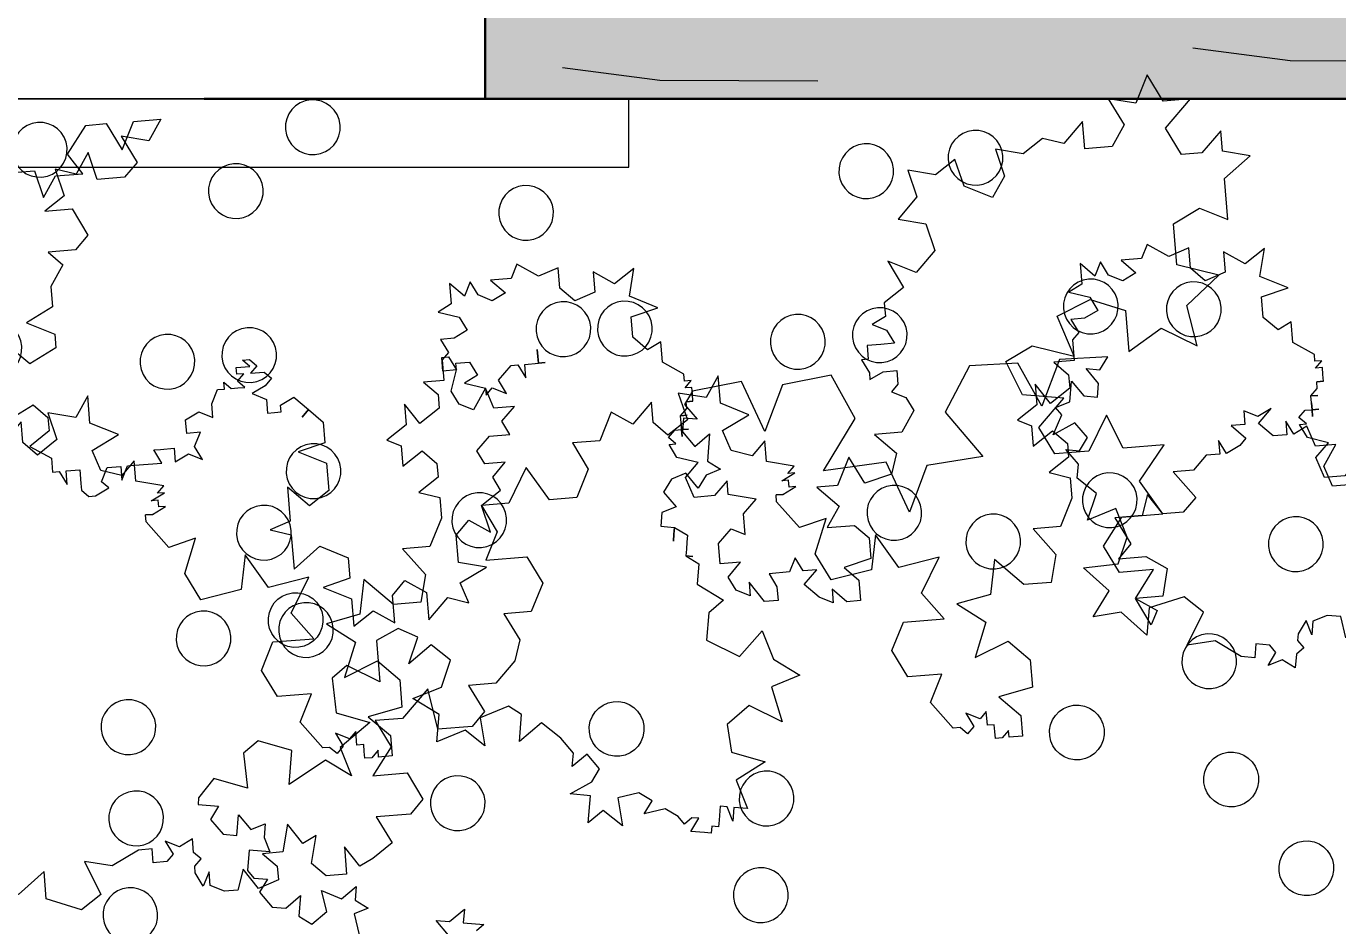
# Model space of a CAD drawing. Header units: metres. Extents: x 0 to 4415, y 1197 to 2590.
# Drawn here: x 1905.9166 to 1906.2999, y 1313.1751 to 1313.4378 of the extents above; entities that cross this region are included whole.
import ezdxf

# ---------------------------------------------------------------- set-up
doc = ezdxf.new("R2010")
doc.units = ezdxf.units.M
doc.linetypes.add('CACHE2', pattern=[4.7625, 3.175, -1.5875])
doc.linetypes.add('CONTINU', pattern=[0])
doc.layers.get('DEFPOINTS').update_dxf_attribs({"lineweight": 5})
for name, color, linetype, lineweight in [('00-cote', 7, 'CONTINU', 20), ('00-MUR', 7, 'Continuous', 30), ('caché', 20, 'CACHE2', 13), ('gris', 251, 'Continuous', 9), ('vue', 7, 'Continuous', 5)]:
    doc.layers.add(name, color=color, linetype=linetype, lineweight=lineweight)
doc.layers.add('veg', color=7, linetype='Continuous', lineweight=9, true_color=0x61c200)
doc.styles.add('WALIDcotat', font='times.ttf')
doc.dimstyles.new('walid 100', dxfattribs={"dimscale": 0, "dimtxt": 0.25, "dimasz": 0.1, "dimexe": 1.25, "dimexo": 0.625, "dimgap": 0.02, "dimtad": 1, "dimdec": 0, "dimlfac": 100, "dimrnd": 5, "dimtxsty": 'WALIDcotat', "dimblk": 'COTE', "dimcen": 2.5, "dimse1": 1, "dimse2": 1, "dimclrd": 256, "dimclrt": 256, "dimadec": 0, "dimazin": 0, "dimtfac": 1, "dimtdec": 0, "dimtix": 1, "dimtmove": 2, "dimatfit": 3, "dimldrblk": 'COTE', "dimfxl": 1.25, "dimarcsym": 0})

# ---------------------------------------------------------------- blocks, each defined once
blk = doc.blocks.new('A$C65E53D18')
at = {"layer": '00-MUR'}
blk.add_line((1.02, 0.37), (1.02, 0.02), dxfattribs=at)
at = {"layer": 'caché', "ltscale": 0.05}
blk.add_line((0.02, 0.02), (1.02, 0.02), dxfattribs=at)
at = {"layer": 'vue'}
blk.add_lwpolyline([(0, 0.02), (0, 0), (1.05, 0), (1.05, 0.02)], dxfattribs=at)
blk = doc.blocks.new('Plantes')
for p, q in [((0.6218, 0.5024), (0.6196, 0.4779)), ((0.6196, 0.4779), (0.6434, 0.4675)), ((0.6434, 0.4675), (0.6694, 0.4817)), ((0.6694, 0.4817), (0.6672, 0.4572)), ((0.6672, 0.4572), (0.691, 0.4468)), ((0.691, 0.4468), (0.6814, 0.4312)), ((0.6814, 0.4312), (0.697, 0.4216)), ((0.6806, 0.423), (0.6792, 0.4067)), ((0.697, 0.4216), (0.6806, 0.423)), ((0.6792, 0.4067), (0.694, 0.3889)), ((0.694, 0.3889), (0.7118, 0.4038)), ((0.7118, 0.4038), (0.7022, 0.3882)), ((0.7022, 0.3882), (0.7089, 0.3711)), ((0.6673, 0.3666), (0.6577, 0.351)), ((0.6762, 0.374), (0.6673, 0.3666)), ((0.6911, 0.3562), (0.6762, 0.374)), ((0.6926, 0.3726), (0.6911, 0.3562)), ((0.7089, 0.3711), (0.6926, 0.3726)), ((0.9867, 0.3463), (1.0142, 0.3768)), ((1.0142, 0.3768), (1.0194, 0.3434)), ((0.6577, 0.351), (0.6733, 0.3413)), ((0.9377, 0.3507), (0.9867, 0.3463)), ((0.9511, 0.3165), (0.9377, 0.3507)), ((0.657, 0.3428), (0.6555, 0.3265)), ((0.6733, 0.3413), (0.657, 0.3428)), ((0.8346, 0.3022), (0.8709, 0.3402)), ((0.8709, 0.3402), (0.8829, 0.2897)), ((1.0439, 0.3412), (1.0172, 0.3189)), ((1.0194, 0.3434), (1.0439, 0.3412)), ((0.605, 0.3145), (0.5872, 0.2996)), ((0.6355, 0.2871), (0.605, 0.3145)), ((0.6555, 0.3265), (0.6377, 0.3116)), ((0.7863, 0.3148), (0.8346, 0.3022)), ((0.8071, 0.2717), (0.7863, 0.3148)), ((0.9319, 0.2853), (0.9511, 0.3165)), ((1.0172, 0.3189), (1.015, 0.2944)), ((0.5872, 0.2996), (0.5851, 0.2751)), ((0.6377, 0.3116), (0.6355, 0.2871)), ((1.0463, 0.2751), (1.0819, 0.3049)), ((1.0819, 0.3049), (1.0789, 0.2722)), ((0.8829, 0.2897), (0.9319, 0.2853)), ((1.015, 0.2944), (1.0463, 0.2751)), ((0.4692, 0.269), (0.4521, 0.2623)), ((0.4834, 0.243), (0.4692, 0.269)), ((0.4863, 0.2757), (0.4834, 0.243)), ((0.5197, 0.2809), (0.4863, 0.2757)), ((0.5338, 0.255), (0.5197, 0.2809)), ((0.5807, 0.2261), (0.5851, 0.2751)), ((0.5851, 0.2751), (0.6237, 0.2469)), ((0.5851, 0.2751), (0.6081, 0.2566)), ((0.6237, 0.2469), (0.6675, 0.276)), ((0.6675, 0.276), (0.6631, 0.227)), ((0.779, 0.2331), (0.8071, 0.2717)), ((1.0789, 0.2722), (1.1102, 0.2529)), ((0.4521, 0.2623), (0.4834, 0.243)), ((0.4834, 0.243), (0.5182, 0.2646)), ((0.5182, 0.2646), (0.5146, 0.2237)), ((0.5309, 0.2223), (0.5338, 0.255)), ((0.6081, 0.2566), (0.5829, 0.2506)), ((1.1102, 0.2529), (1.076, 0.2395)), ((0.5487, 0.2372), (0.5309, 0.2223)), ((0.58, 0.2179), (0.5487, 0.2372)), ((0.5829, 0.2506), (0.58, 0.2179)), ((1.076, 0.2395), (1.0813, 0.2061)), ((0.5146, 0.2237), (0.5458, 0.2045)), ((0.5458, 0.2045), (0.5807, 0.2261)), ((0.6631, 0.227), (0.7025, 0.207)), ((0.828, 0.2287), (0.779, 0.2331)), ((0.8407, 0.1864), (0.828, 0.2287)), ((1.0501, 0.2254), (1.0241, 0.2112)), ((1.0813, 0.2061), (1.0501, 0.2254)), ((0.7025, 0.207), (0.6595, 0.1861)), ((1.0241, 0.2112), (1.0212, 0.1785)), ((0.6595, 0.1861), (0.6558, 0.1452)), ((0.8207, 0.147), (0.8407, 0.1864)), ((1.0212, 0.1785), (1.0539, 0.1756)), ((1.0539, 0.1756), (1.0272, 0.1533)), ((0.7731, 0.1677), (0.8207, 0.147)), ((0.7851, 0.1172), (0.7731, 0.1677)), ((0.6558, 0.1452), (0.6871, 0.126)), ((0.6871, 0.126), (0.7227, 0.1558)), ((0.7227, 0.1558), (0.7264, 0.106)), ((1.0272, 0.1533), (1.0331, 0.128)), ((1.0331, 0.128), (1.0146, 0.105)), ((0.7658, 0.086), (0.7851, 0.1172)), ((0.7264, 0.106), (0.7658, 0.086)), ((1.0146, 0.105), (1.0199, 0.0716)), ((0.9879, 0.0827), (0.9619, 0.0685)), ((1.0199, 0.0716), (0.9879, 0.0827)), ((0.9619, 0.0685), (0.9754, 0.0344)), ((0.9754, 0.0344), (1.0073, 0.0233)), ((1.0073, 0.0233), (0.9888, 0.0002)), ((0.8982, 0.0001), (0.8715, -0.0222)), ((0.9301, -0.011), (0.8982, 0.0001)), ((0.9888, 0.0002), (0.994, -0.0332)), ((0.9354, -0.0444), (0.9301, -0.011)), ((0.7066, -0.024), (0.6806, -0.0382)), ((0.7222, -0.0336), (0.7066, -0.024)), ((0.8715, -0.0222), (0.8849, -0.0564)), ((0.9621, -0.0221), (0.9354, -0.0444)), ((0.994, -0.0332), (0.9621, -0.0221)), ((0.6554, -0.0441), (0.6302, -0.0501)), ((0.6777, -0.0708), (0.6554, -0.0441)), ((0.6806, -0.0382), (0.6777, -0.0708)), ((0.7289, -0.0507), (0.7222, -0.0336)), ((0.7378, -0.0433), (0.7289, -0.0507)), ((0.7542, -0.0447), (0.7378, -0.0433)), ((0.7527, -0.0611), (0.7542, -0.0447)), ((0.8537, -0.0371), (0.8351, -0.0602)), ((0.8849, -0.0564), (0.8537, -0.0371)), ((0.6302, -0.0501), (0.6191, -0.0821)), ((0.7431, -0.0767), (0.7527, -0.0611)), ((0.7869, -0.0476), (0.7854, -0.064)), ((0.8025, -0.0573), (0.7869, -0.0476)), ((0.8092, -0.0743), (0.8025, -0.0573)), ((0.8188, -0.0587), (0.8092, -0.0743)), ((0.8351, -0.0602), (0.8188, -0.0587)), ((0.5292, -0.0741), (0.5181, -0.106)), ((0.5537, -0.0762), (0.5292, -0.0741)), ((0.5686, -0.094), (0.5537, -0.0762)), ((0.7513, -0.0774), (0.7431, -0.0767)), ((0.7669, -0.087), (0.7513, -0.0774)), ((0.7854, -0.064), (0.7839, -0.0803)), ((0.4787, -0.086), (0.4772, -0.1024)), ((0.5032, -0.0882), (0.4787, -0.086)), ((0.5181, -0.106), (0.5032, -0.0882)), ((0.5657, -0.1267), (0.5686, -0.094)), ((0.6191, -0.0821), (0.6503, -0.1013)), ((0.7676, -0.0789), (0.7669, -0.087)), ((0.7839, -0.0803), (0.7676, -0.0789)), ((0.4772, -0.1024), (0.4921, -0.1202)), ((0.6503, -0.1013), (0.6161, -0.1148)), ((0.4758, -0.1187), (0.4825, -0.1358)), ((0.4921, -0.1202), (0.4758, -0.1187)), ((0.5916, -0.1126), (0.5657, -0.1267)), ((0.614, -0.1393), (0.5916, -0.1126)), ((0.6161, -0.1148), (0.614, -0.1393)), ((0.4825, -0.1358), (0.4974, -0.1536)), ((0.4974, -0.1536), (0.5152, -0.1387)), ((0.5152, -0.1387), (0.5137, -0.155)), ((0.5137, -0.155), (0.5293, -0.1647)), ((0.5123, -0.1714), (0.5101, -0.1959)), ((0.5293, -0.1647), (0.5123, -0.1714)), ((0.4781, -0.1848), (0.4767, -0.2011)), ((0.4945, -0.1863), (0.4781, -0.1848)), ((0.5101, -0.1959), (0.4945, -0.1863)), ((0.4767, -0.2011), (0.4997, -0.2197)), ((0.4834, -0.2182), (0.4901, -0.2353)), ((0.4997, -0.2197), (0.4834, -0.2182)), ((0.5814, -0.227), (0.5992, -0.2121)), ((0.5992, -0.2121), (0.6045, -0.2455)), ((0.4901, -0.2353), (0.5057, -0.2449)), ((0.5057, -0.2449), (0.5235, -0.23)), ((0.5235, -0.23), (0.5213, -0.2545)), ((0.5569, -0.2248), (0.5814, -0.227)), ((0.5636, -0.2418), (0.5569, -0.2248)), ((0.5458, -0.2567), (0.5636, -0.2418)), ((0.6208, -0.2469), (0.603, -0.2618)), ((0.6045, -0.2455), (0.6208, -0.2469)), ((0.5213, -0.2545), (0.5458, -0.2567)), ((0.603, -0.2618), (0.6008, -0.2863)), ((0.6246, -0.2967), (0.6424, -0.2818)), ((0.6424, -0.2818), (0.6484, -0.3071)), ((0.6008, -0.2863), (0.6246, -0.2967)), ((0.6825, -0.2936), (0.6818, -0.3018)), ((0.6818, -0.3018), (0.6825, -0.2936)), ((0.6989, -0.2951), (0.6982, -0.3033)), ((0.6982, -0.3033), (0.6989, -0.2951)), ((0.6982, -0.3033), (0.7071, -0.2958)), ((0.7071, -0.2958), (0.7152, -0.2965)), ((0.7152, -0.2965), (0.716, -0.2884)), ((0.716, -0.2884), (0.7152, -0.2965)), ((0.7152, -0.2965), (0.716, -0.2884)), ((0.7152, -0.2965), (0.7152, -0.2965)), ((0.716, -0.2884), (0.7241, -0.2891)), ((0.716, -0.2884), (0.716, -0.2884)), ((0.7241, -0.2891), (0.7323, -0.2898)), ((0.7323, -0.2898), (0.7316, -0.298)), ((0.7316, -0.298), (0.7405, -0.2906)), ((0.7316, -0.298), (0.7316, -0.298)), ((0.7323, -0.2898), (0.7323, -0.2898)), ((0.7323, -0.2898), (0.7323, -0.2898)), ((0.7323, -0.2898), (0.7323, -0.2898)), ((0.7405, -0.2906), (0.7397, -0.2987)), ((0.6484, -0.3071), (0.664, -0.3167)), ((0.664, -0.3167), (0.6647, -0.3085)), ((0.6647, -0.3085), (0.6722, -0.3174)), ((0.6722, -0.3174), (0.6811, -0.31)), ((0.6736, -0.3011), (0.6818, -0.3018)), ((0.6818, -0.3018), (0.6736, -0.3011)), ((0.6811, -0.31), (0.6818, -0.3018)), ((0.6818, -0.3018), (0.69, -0.3025)), ((0.69, -0.3025), (0.6818, -0.3018)), ((0.6818, -0.3018), (0.69, -0.3025)), ((0.69, -0.3025), (0.6982, -0.3033)), ((0.7397, -0.2987), (0.7479, -0.2995)), ((0.7479, -0.2995), (0.7621, -0.3254)), ((0.664, -0.3167), (0.664, -0.3167)), ((0.7621, -0.3254), (0.7866, -0.3276)), ((0.7866, -0.3276), (0.7769, -0.3432)), ((0.7769, -0.3432), (0.7918, -0.361)), ((0.8163, -0.3632), (0.8274, -0.3313)), ((0.8274, -0.3313), (0.8408, -0.3654)), ((0.7918, -0.361), (0.8163, -0.3632)), ((0.8408, -0.3654), (0.8743, -0.3602)), ((0.8743, -0.3602), (0.8557, -0.3832)), ((0.8557, -0.3832), (0.8699, -0.4092)), ((0.8454, -0.407), (0.835, -0.4308)), ((0.8699, -0.4092), (0.8454, -0.407)), ((0.835, -0.4308), (0.8499, -0.4486)), ((0.8499, -0.4486), (0.8744, -0.4508)), ((0.8744, -0.4508), (0.864, -0.4745)), ((0.864, -0.4745), (0.8782, -0.5005)), ((0.8782, -0.5005), (0.8611, -0.5072)), ((0.8441, -0.5139), (0.8344, -0.5296)), ((0.8589, -0.5317), (0.8441, -0.5139)), ((0.8611, -0.5072), (0.8589, -0.5317)), ((0.8344, -0.5296), (0.8411, -0.5466)), ((0.8411, -0.5466), (0.8568, -0.5563)), ((0.7988, -0.5593), (0.7892, -0.5749)), ((0.8144, -0.569), (0.7988, -0.5593)), ((0.8568, -0.5563), (0.8397, -0.563)), ((0.8397, -0.563), (0.8546, -0.5808)), ((0.7892, -0.5749), (0.7877, -0.5913)), ((0.8204, -0.5942), (0.8144, -0.569)), ((0.8301, -0.5786), (0.8204, -0.5942)), ((0.8546, -0.5808), (0.8301, -0.5786)), ((0.5738, -0.5887), (0.5397, -0.6021)), ((0.5984, -0.5908), (0.5738, -0.5887)), ((0.6043, -0.6161), (0.5984, -0.5908)), ((0.6229, -0.593), (0.6043, -0.6161)), ((0.6392, -0.5945), (0.6229, -0.593)), ((0.6541, -0.6123), (0.6392, -0.5945)), ((0.7053, -0.5922), (0.6868, -0.6152)), ((0.7216, -0.5936), (0.7053, -0.5922)), ((0.7365, -0.6114), (0.7216, -0.5936)), ((0.7387, -0.5869), (0.7365, -0.6114)), ((0.7632, -0.5891), (0.7387, -0.5869)), ((0.7721, -0.5816), (0.7632, -0.5891)), ((0.7877, -0.5913), (0.7721, -0.5816)), ((0.5063, -0.6073), (0.4729, -0.6126)), ((0.5368, -0.6348), (0.5063, -0.6073)), ((0.5397, -0.6021), (0.5368, -0.6348)), ((0.6356, -0.6353), (0.6541, -0.6123)), ((0.4729, -0.6126), (0.47, -0.6453)), ((0.6868, -0.6152), (0.7098, -0.6337)), ((0.3474, -0.6343), (0.3356, -0.6745)), ((0.3801, -0.6372), (0.3474, -0.6343)), ((0.4024, -0.6639), (0.3801, -0.6372)), ((0.6601, -0.6375), (0.6356, -0.6353)), ((0.6668, -0.6546), (0.6601, -0.6375)), ((0.6853, -0.6315), (0.6668, -0.6546)), ((0.7098, -0.6337), (0.6853, -0.6315)), ((0.2888, -0.6456), (0.2873, -0.6619)), ((0.3133, -0.6478), (0.2888, -0.6456)), ((0.3356, -0.6745), (0.3133, -0.6478)), ((0.47, -0.6453), (0.4997, -0.6809)), ((0.2866, -0.6701), (0.2858, -0.6782)), ((0.2955, -0.6626), (0.2866, -0.6701)), ((0.2873, -0.6619), (0.2955, -0.6626)), ((0.3824, -0.7033), (0.4024, -0.6639)), ((0.2858, -0.6782), (0.294, -0.679)), ((0.294, -0.679), (0.3022, -0.6797)), ((0.3022, -0.6797), (0.3014, -0.6879)), ((0.3014, -0.6879), (0.3178, -0.6893)), ((0.3178, -0.6893), (0.3089, -0.6968)), ((0.4247, -0.6906), (0.3824, -0.7033)), ((0.4463, -0.7255), (0.4247, -0.6906)), ((0.4581, -0.6854), (0.4463, -0.7255)), ((0.4997, -0.6809), (0.4581, -0.6854)), ((0.3, -0.7042), (0.2911, -0.7117)), ((0.3156, -0.7138), (0.3, -0.7042)), ((0.3089, -0.6968), (0.3156, -0.7138)), ((0.2911, -0.7117), (0.2985, -0.7206)), ((0.2911, -0.7117), (0.2911, -0.7117)), ((0.2985, -0.7206), (0.2978, -0.7287)), ((0.2978, -0.7287), (0.3283, -0.7562)), ((0.2978, -0.7287), (0.2978, -0.7287)), ((0.3283, -0.7562), (0.3624, -0.7427)), ((0.3624, -0.7427), (0.3588, -0.7836)), ((0.4242, -0.7894), (0.4285, -0.7404)), ((0.4285, -0.7404), (0.459, -0.7678)), ((0.459, -0.7678), (0.5021, -0.747)), ((0.5021, -0.747), (0.4895, -0.7953)), ((0.3588, -0.7836), (0.39, -0.8028)), ((0.39, -0.8028), (0.4242, -0.7894)), ((0.4895, -0.7953), (0.5282, -0.8234)), ((0.4866, -0.8279), (0.4741, -0.8762)), ((0.5282, -0.8234), (0.4866, -0.8279)), ((0.4741, -0.8762), (0.5053, -0.8955)), ((0.5053, -0.8955), (0.5476, -0.8828)), ((0.5476, -0.8828), (0.5365, -0.9147)), ((0.5365, -0.9147), (0.567, -0.9422)), ((0.5759, -0.9347), (0.5855, -0.9191)), ((0.5855, -0.9191), (0.5848, -0.9273)), ((0.5922, -0.9362), (0.6019, -0.9206)), ((0.6019, -0.9206), (0.6011, -0.9288)), ((0.6011, -0.9288), (0.61, -0.9213)), ((0.61, -0.9213), (0.6153, -0.9547)), ((0.567, -0.9422), (0.5752, -0.9429)), ((0.5752, -0.9429), (0.5759, -0.9347)), ((0.5759, -0.9347), (0.5752, -0.9429)), ((0.5752, -0.9429), (0.5759, -0.9347)), ((0.5759, -0.9347), (0.5759, -0.9347)), ((0.5759, -0.9347), (0.5759, -0.9347)), ((0.5759, -0.9347), (0.5759, -0.9347)), ((0.5848, -0.9273), (0.593, -0.928)), ((0.593, -0.928), (0.5922, -0.9362)), ((0.5922, -0.9362), (0.5922, -0.9362)), ((0.5922, -0.9362), (0.5922, -0.9362)), ((0.6153, -0.9547), (0.6398, -0.9569)), ((0.6398, -0.9569), (0.622, -0.9718)), ((0.622, -0.9718), (0.628, -0.997)), ((0.6518, -1.0074), (0.671, -0.9762)), ((0.671, -0.9762), (0.6845, -1.0103)), ((0.628, -0.997), (0.6518, -1.0074)), ((0.6845, -1.0103), (0.7171, -1.0132)), ((0.7171, -1.0132), (0.6912, -1.0274)), ((0.6912, -1.0274), (0.6964, -1.0608)), ((0.6645, -1.0497), (0.6459, -1.0728)), ((0.6964, -1.0608), (0.6645, -1.0497)), ((0.6459, -1.0728), (0.6608, -1.0906)), ((0.6853, -1.0927), (0.6586, -1.1151)), ((0.6608, -1.0906), (0.6853, -1.0927)), ((0.6586, -1.1151), (0.6728, -1.141)), ((0.6728, -1.141), (0.6386, -1.1545)), ((0.6386, -1.1545), (0.6357, -1.1871)), ((0.6045, -1.1679), (0.5704, -1.1813)), ((0.6357, -1.1871), (0.6045, -1.1679)), ((0.5704, -1.1813), (0.5674, -1.214)), ((0.4679, -1.2216), (0.4338, -1.235)), ((0.4992, -1.2408), (0.4679, -1.2216)), ((0.5674, -1.214), (0.6061, -1.2422)), ((0.7316, -1.2204), (0.7309, -1.2286)), ((0.7309, -1.2286), (0.7316, -1.2204)), ((0.4338, -1.235), (0.4309, -1.2677)), ((0.7294, -1.2449), (0.7309, -1.2286)), ((0.7309, -1.2286), (0.7309, -1.2286)), ((0.7309, -1.2286), (0.7309, -1.2286)), ((0.7309, -1.2286), (0.7309, -1.2286)), ((0.7309, -1.2286), (0.7309, -1.2286)), ((0.7309, -1.2286), (0.7309, -1.2286)), ((0.7309, -1.2286), (0.7309, -1.2286)), ((0.7309, -1.2286), (0.7309, -1.2286)), ((0.7309, -1.2286), (0.7309, -1.2286)), ((0.7309, -1.2286), (0.7309, -1.2286)), ((0.739, -1.2293), (0.7309, -1.2286)), ((0.7309, -1.2286), (0.739, -1.2293)), ((0.739, -1.2293), (0.7309, -1.2286)), ((0.7309, -1.2286), (0.739, -1.2293)), ((0.739, -1.2293), (0.7309, -1.2286)), ((0.7309, -1.2286), (0.739, -1.2293)), ((0.7309, -1.2286), (0.7309, -1.2286)), ((0.7309, -1.2286), (0.7309, -1.2286)), ((0.7309, -1.2286), (0.7309, -1.2286)), ((0.7309, -1.2286), (0.7309, -1.2286)), ((0.7309, -1.2286), (0.7309, -1.2286)), ((0.7309, -1.2286), (0.7309, -1.2286)), ((0.7309, -1.2286), (0.7309, -1.2286)), ((0.739, -1.2293), (0.739, -1.2293)), ((0.7472, -1.23), (0.739, -1.2293)), ((0.739, -1.2293), (0.7472, -1.23)), ((0.739, -1.2293), (0.739, -1.2293)), ((0.7472, -1.23), (0.7472, -1.23)), ((0.7472, -1.23), (0.7472, -1.23)), ((0.7472, -1.23), (0.7472, -1.23)), ((0.7472, -1.23), (0.7472, -1.23)), ((0.3744, -1.2544), (0.3477, -1.2767)), ((0.3997, -1.2484), (0.3744, -1.2544)), ((0.4309, -1.2677), (0.3997, -1.2484)), ((0.4948, -1.2899), (0.4992, -1.2408)), ((0.6061, -1.2422), (0.5631, -1.263)), ((0.7131, -1.2435), (0.7294, -1.2449)), ((0.7287, -1.2531), (0.7131, -1.2435)), ((0.7279, -1.2613), (0.7287, -1.2531)), ((0.5631, -1.263), (0.5601, -1.2957)), ((0.5943, -1.2823), (0.6121, -1.2674)), ((0.6121, -1.2674), (0.6099, -1.2919)), ((0.6433, -1.2867), (0.6455, -1.2621)), ((0.6455, -1.2621), (0.6611, -1.2718)), ((0.6611, -1.2718), (0.6789, -1.2569)), ((0.6789, -1.2569), (0.6767, -1.2814)), ((0.6945, -1.2665), (0.7101, -1.2761)), ((0.7012, -1.2836), (0.6945, -1.2665)), ((0.7101, -1.2761), (0.7279, -1.2613)), ((0.3477, -1.2767), (0.3448, -1.3094)), ((0.5289, -1.2764), (0.4948, -1.2899)), ((0.5282, -1.2846), (0.5601, -1.2957)), ((0.5423, -1.3106), (0.5282, -1.2846)), ((0.5601, -1.2957), (0.5289, -1.2764)), ((0.5601, -1.2957), (0.5787, -1.2727)), ((0.5787, -1.2727), (0.5943, -1.2823)), ((0.6255, -1.3015), (0.6433, -1.2867)), ((0.6767, -1.2814), (0.7005, -1.2918)), ((0.6923, -1.291), (0.7012, -1.2836)), ((0.3136, -1.2902), (0.2958, -1.305)), ((0.3448, -1.3094), (0.3136, -1.2902)), ((0.4674, -1.3204), (0.4866, -1.2891)), ((0.4866, -1.2891), (0.4919, -1.3226)), ((0.6099, -1.2919), (0.6255, -1.3015)), ((0.7005, -1.2918), (0.6745, -1.3059)), ((0.7005, -1.2918), (0.6923, -1.291)), ((0.7065, -1.317), (0.7005, -1.2918)), ((0.7161, -1.3014), (0.7065, -1.317)), ((0.7317, -1.311), (0.7161, -1.3014)), ((0.2958, -1.305), (0.2921, -1.3459)), ((0.4436, -1.31), (0.4674, -1.3204)), ((0.4496, -1.3352), (0.4436, -1.31)), ((0.5245, -1.3255), (0.5423, -1.3106)), ((0.6745, -1.3059), (0.6812, -1.323)), ((0.7303, -1.3274), (0.7317, -1.311)), ((0.4919, -1.3226), (0.5245, -1.3255)), ((0.6812, -1.323), (0.6969, -1.3326)), ((0.6969, -1.3326), (0.7221, -1.3266)), ((0.7221, -1.3266), (0.7206, -1.343)), ((0.7221, -1.3266), (0.7303, -1.3274)), ((0.7377, -1.3363), (0.7221, -1.3266)), ((0.2921, -1.3459), (0.3404, -1.3584)), ((0.4229, -1.3576), (0.4496, -1.3352)), ((0.7206, -1.343), (0.737, -1.3444)), ((0.737, -1.3444), (0.7377, -1.3363)), ((0.2082, -1.3631), (0.1904, -1.378)), ((0.2395, -1.3824), (0.2082, -1.3631)), ((0.3404, -1.3584), (0.3048, -1.3882)), ((0.4555, -1.3605), (0.4229, -1.3576)), ((0.4697, -1.3865), (0.4555, -1.3605)), ((0.1904, -1.378), (0.1868, -1.4189)), ((0.2358, -1.4232), (0.2395, -1.3824)), ((0.3048, -1.3882), (0.3019, -1.4209)), ((0.4519, -1.4013), (0.4697, -1.3865)), ((0.1556, -1.3996), (0.137, -1.4227)), ((0.1868, -1.4189), (0.1556, -1.3996)), ((0.2707, -1.4016), (0.2358, -1.4232)), ((0.3019, -1.4209), (0.2707, -1.4016)), ((0.4192, -1.3984), (0.4519, -1.4013)), ((0.4334, -1.4244), (0.4192, -1.3984)), ((0.137, -1.4227), (0.1274, -1.4383)), ((0.4148, -1.4474), (0.4334, -1.4244)), ((0.1274, -1.4383), (0.1505, -1.4568)), ((0.1178, -1.4539), (0.1156, -1.4784)), ((0.1505, -1.4568), (0.1178, -1.4539)), ((0.4475, -1.4504), (0.4148, -1.4474)), ((0.4609, -1.4845), (0.4475, -1.4504)), ((0.472, -1.4526), (0.4609, -1.4845)), ((0.4965, -1.4547), (0.472, -1.4526)), ((0.51, -1.4889), (0.4965, -1.4547)), ((0.1156, -1.4784), (0.1305, -1.4962)), ((0.1305, -1.4962), (0.1639, -1.4909)), ((0.1639, -1.4909), (0.1542, -1.5065)), ((0.4825, -1.5194), (0.51, -1.4889)), ((0.5768, -1.4784), (0.5583, -1.5014)), ((0.6095, -1.4813), (0.5768, -1.4784)), ((0.6229, -1.5154), (0.6095, -1.4813)), ((0.634, -1.4835), (0.6229, -1.5154)), ((0.6585, -1.4857), (0.634, -1.4835)), ((0.6734, -1.5035), (0.6585, -1.4857)), ((0.1542, -1.5065), (0.1773, -1.5251)), ((0.5583, -1.5014), (0.5806, -1.5281)), ((0.6645, -1.5109), (0.6734, -1.5035)), ((0.6734, -1.5035), (0.6645, -1.5109)), ((0.6883, -1.5213), (0.6734, -1.5035)), ((0.5234, -1.523), (0.4825, -1.5194)), ((0.5294, -1.5483), (0.5234, -1.523)), ((0.6786, -1.5369), (0.6883, -1.5213)), ((0.1105, -1.5356), (0.1001, -1.5594)), ((0.1268, -1.537), (0.1105, -1.5356)), ((0.1417, -1.5548), (0.1268, -1.537)), ((0.1439, -1.5303), (0.1417, -1.5548)), ((0.1773, -1.5251), (0.1439, -1.5303)), ((0.5397, -1.5245), (0.5294, -1.5483)), ((0.5806, -1.5281), (0.5397, -1.5245)), ((0.6697, -1.5443), (0.6705, -1.5362)), ((0.6705, -1.5362), (0.6786, -1.5369)), ((0.669, -1.5525), (0.6697, -1.5443)), ((0.6853, -1.554), (0.669, -1.5525)), ((0.6921, -1.571), (0.6853, -1.554)), ((0.7106, -1.548), (0.7017, -1.5554)), ((0.718, -1.5569), (0.7106, -1.548)), ((0.1001, -1.5594), (0.1232, -1.5779)), ((0.7017, -1.5554), (0.6921, -1.571)), ((0.7166, -1.5732), (0.718, -1.5569)), ((0.7255, -1.5658), (0.7166, -1.5732)), ((0.7329, -1.5747), (0.7255, -1.5658)), ((0.0979, -1.5839), (0.0965, -1.6002)), ((0.1232, -1.5779), (0.0979, -1.5839)), ((0.6988, -1.5881), (0.6995, -1.5799)), ((0.6995, -1.5799), (0.7069, -1.5888)), ((0.7069, -1.5888), (0.7158, -1.5814)), ((0.7158, -1.5814), (0.7151, -1.5896)), ((0.7233, -1.5903), (0.7247, -1.5739)), ((0.7247, -1.5739), (0.7322, -1.5828)), ((0.7322, -1.5828), (0.7329, -1.5747)), ((0.0965, -1.6002), (0.1032, -1.6173)), ((0.698, -1.5963), (0.6988, -1.5881)), ((0.698, -1.5963), (0.698, -1.5963)), ((0.7055, -1.6052), (0.698, -1.5963)), ((0.7151, -1.5896), (0.7233, -1.5903)), ((0.7151, -1.5896), (0.7151, -1.5896)), ((0.1032, -1.6173), (0.1195, -1.6187)), ((0.6795, -1.6193), (0.6966, -1.6126)), ((0.6966, -1.6126), (0.6973, -1.6044)), ((0.6973, -1.6044), (0.7055, -1.6052)), ((0.6973, -1.6044), (0.6973, -1.6044)), ((0.6973, -1.6044), (0.6973, -1.6044)), ((0.1195, -1.6187), (0.1025, -1.6255)), ((0.1025, -1.6255), (0.1181, -1.6351)), ((0.1262, -1.6358), (0.1351, -1.6284)), ((0.1351, -1.6284), (0.1426, -1.6373)), ((0.6127, -1.6298), (0.6283, -1.6395)), ((0.6194, -1.6469), (0.6127, -1.6298)), ((0.6283, -1.6395), (0.6454, -1.6327)), ((0.6454, -1.6327), (0.6439, -1.6491)), ((0.6632, -1.6179), (0.6795, -1.6193)), ((0.6699, -1.6349), (0.6632, -1.6179)), ((0.1181, -1.6351), (0.1262, -1.6358)), ((0.1426, -1.6373), (0.1589, -1.6387)), ((0.1589, -1.6387), (0.1493, -1.6543)), ((0.6098, -1.6625), (0.6194, -1.6469)), ((0.6602, -1.6505), (0.6699, -1.6349)), ((0.1404, -1.6618), (0.1315, -1.6692)), ((0.156, -1.6714), (0.1404, -1.6618)), ((0.1493, -1.6543), (0.156, -1.6714)), ((0.6261, -1.664), (0.6098, -1.6625)), ((0.6246, -1.6803), (0.6261, -1.664)), ((0.6439, -1.6491), (0.6602, -1.6505)), ((0.1315, -1.6692), (0.13, -1.6856)), ((0.6068, -1.6952), (0.6083, -1.6788)), ((0.6083, -1.6788), (0.6239, -1.6885)), ((0.6239, -1.6885), (0.6246, -1.6803)), ((0.13, -1.6856), (0.1464, -1.687)), ((0.1464, -1.687), (0.1449, -1.7034)), ((0.6054, -1.7115), (0.6068, -1.6952)), ((1.0198, -1.6826), (0.9938, -1.6968)), ((1.0168, -1.7153), (1.0198, -1.6826)), ((0.1449, -1.7034), (0.1257, -1.7346)), ((0.1449, -1.7034), (0.1449, -1.7034)), ((0.6047, -1.7197), (0.6054, -1.7115)), ((0.9678, -1.7109), (0.95, -1.7258)), ((0.999, -1.7302), (0.9678, -1.7109)), ((0.9938, -1.6968), (0.999, -1.7302)), ((0.5876, -1.7264), (0.6047, -1.7197)), ((0.6039, -1.7279), (0.5876, -1.7264)), ((0.95, -1.7258), (0.9471, -1.7585)), ((0.9827, -1.7287), (1.0168, -1.7153)), ((0.1257, -1.7346), (0.1309, -1.768)), ((0.5683, -1.7576), (0.578, -1.742)), ((0.578, -1.742), (0.5854, -1.7509)), ((0.6025, -1.7442), (0.6039, -1.7279)), ((1.0139, -1.748), (0.9827, -1.7287)), ((0.0915, -1.748), (0.073, -1.7711)), ((0.1309, -1.768), (0.0915, -1.748)), ((0.5676, -1.7658), (0.5683, -1.7576)), ((0.5683, -1.7576), (0.5683, -1.7576)), ((0.5854, -1.7509), (0.6025, -1.7442)), ((0.9471, -1.7585), (0.9791, -1.7696)), ((1.0117, -1.7725), (1.0139, -1.748)), ((0.073, -1.7711), (0.0857, -1.8134)), ((0.575, -1.7747), (0.5676, -1.7658)), ((0.8803, -1.769), (0.8625, -1.7839)), ((0.9115, -1.7883), (0.8803, -1.769)), ((0.9791, -1.7696), (0.9531, -1.7837)), ((0.9769, -1.7941), (1.0117, -1.7725)), ((0.5832, -1.7754), (0.575, -1.7747)), ((0.5996, -1.7769), (0.5832, -1.7754)), ((0.5981, -1.7932), (0.5996, -1.7769)), ((0.8625, -1.7839), (0.8596, -1.8166)), ((0.9086, -1.8209), (0.9115, -1.7883)), ((0.9509, -1.8083), (0.9538, -1.7756)), ((0.9531, -1.7837), (0.9591, -1.809)), ((0.9538, -1.7756), (0.9769, -1.7941)), ((0.5818, -1.7918), (0.5981, -1.7932)), ((0.5974, -1.8014), (0.5818, -1.7918)), ((0.5966, -1.8096), (0.5974, -1.8014)), ((0.8447, -1.7988), (0.8187, -1.8129)), ((0.8596, -1.8166), (0.8447, -1.7988)), ((0.9271, -1.7979), (0.9086, -1.8209)), ((0.9591, -1.809), (0.9271, -1.7979)), ((0.0857, -1.8134), (0.1184, -1.8163)), ((0.1184, -1.8163), (0.0909, -1.8468)), ((0.613, -1.811), (0.5966, -1.8096)), ((0.6271, -1.837), (0.613, -1.811)), ((0.6457, -1.814), (0.6271, -1.837)), ((0.662, -1.8154), (0.6457, -1.814)), ((0.6769, -1.8332), (0.662, -1.8154)), ((0.7452, -1.8064), (0.7259, -1.8376)), ((0.7615, -1.8078), (0.7452, -1.8064)), ((0.7749, -1.842), (0.7615, -1.8078)), ((0.7942, -1.8107), (0.7749, -1.842)), ((0.8187, -1.8129), (0.7942, -1.8107)), ((0.9249, -1.8224), (0.9509, -1.8083)), ((0.6576, -1.8644), (0.6769, -1.8332)), ((0.9569, -1.8335), (0.9249, -1.8224)), ((0.9532, -1.8743), (0.9569, -1.8335)), ((0.0011, -1.8388), (-0.0331, -1.8522)), ((-0.0331, -1.8522), (-0.0197, -1.8863)), ((0.033, -1.8499), (0.0011, -1.8388)), ((0.0375, -1.8914), (0.033, -1.8499)), ((0.0909, -1.8468), (0.0962, -1.8802)), ((0.7259, -1.8376), (0.7482, -1.8643)), ((-0.215, -1.8607), (-0.212, -1.9186)), ((-0.1994, -1.8703), (-0.215, -1.8607)), ((0.065, -1.8609), (0.0375, -1.8914)), ((0.0962, -1.8802), (0.065, -1.8609)), ((-0.2009, -1.8866), (-0.1994, -1.8703)), ((-0.1831, -1.8718), (-0.2009, -1.8866)), ((-0.1667, -1.8732), (-0.1831, -1.8718)), ((-0.1682, -1.8896), (-0.1667, -1.8732)), ((-0.0516, -1.8752), (-0.0701, -1.8983)), ((-0.0197, -1.8863), (-0.0516, -1.8752)), ((-0.186, -1.9044), (-0.1682, -1.8896)), ((-0.1184, -1.8858), (-0.1362, -1.9006)), ((-0.1028, -1.8954), (-0.1184, -1.8858)), ((-0.1043, -1.9117), (-0.1028, -1.8954)), ((-0.0865, -1.8968), (-0.1043, -1.9117)), ((-0.0701, -1.8983), (-0.0865, -1.8968)), ((-0.1615, -1.9066), (-0.186, -1.9044)), ((-0.1548, -1.9237), (-0.1615, -1.9066)), ((-0.1362, -1.9006), (-0.1221, -1.9266)), ((-0.212, -1.9186), (-0.1562, -1.94)), ((-0.1459, -1.9163), (-0.1548, -1.9237)), ((-0.1221, -1.9266), (-0.1459, -1.9163)), ((-0.1562, -1.94), (-0.2082, -1.9683)), ((-0.2082, -1.9683), (-0.2051, -2.0263)), ((-0.1501, -2.0559), (-0.0967, -2.0112)), ((-0.0967, -2.0112), (-0.0862, -2.0781)), ((-0.2051, -2.0263), (-0.1501, -2.0559)), ((-0.0862, -2.0781), (-0.0305, -2.0995)), ((-0.0305, -2.0995), (-0.0906, -2.1271)), ((-0.0906, -2.1271), (-0.0808, -2.2021)), ((-0.1432, -2.1636), (-0.1952, -2.1919)), ((-0.0808, -2.2021), (-0.1432, -2.1636)), ((-0.1952, -2.1919), (-0.1839, -2.2505)), ((0.1443, -2.2633), (0.1636, -2.2321)), ((0.1636, -2.2321), (0.177, -2.2663)), ((-0.1839, -2.2505), (-0.1282, -2.272)), ((0.177, -2.2663), (0.2193, -2.2536)), ((0.2193, -2.2536), (0.1994, -2.293)), ((-0.1282, -2.272), (-0.1883, -2.2995)), ((0.1102, -2.2768), (0.1443, -2.2633)), ((0.1407, -2.3042), (0.1102, -2.2768)), ((0.2551, -2.3144), (0.2669, -2.2743)), ((0.2669, -2.2743), (0.2885, -2.3092)), ((-0.1883, -2.2995), (-0.1771, -2.3582)), ((0.1207, -2.3436), (0.1407, -2.3042)), ((0.1994, -2.293), (0.2217, -2.3197)), ((0.2885, -2.3092), (0.3226, -2.2957)), ((0.3226, -2.2957), (0.3212, -2.3121)), ((0.0539, -2.3541), (0.0731, -2.3229)), ((0.0731, -2.3229), (0.088, -2.3407)), ((0.2217, -2.3197), (0.2551, -2.3144)), ((0.3205, -2.3202), (0.3197, -2.3284)), ((0.3375, -2.3135), (0.3205, -2.3202)), ((0.3212, -2.3121), (0.3375, -2.3135)), ((-0.1259, -2.3381), (-0.0932, -2.341)), ((-0.111, -2.3559), (-0.1259, -2.3381)), ((-0.0932, -2.341), (-0.0836, -2.3254)), ((-0.0836, -2.3254), (-0.0768, -2.3424)), ((0.3197, -2.3284), (0.3361, -2.3299)), ((0.3361, -2.3299), (0.3442, -2.3306)), ((0.3442, -2.3306), (0.3435, -2.3388)), ((0.3435, -2.3388), (0.3517, -2.3395)), ((0.3517, -2.3395), (0.3509, -2.3477)), ((-0.1615, -2.3678), (-0.1437, -2.3529)), ((-0.1437, -2.3529), (-0.1451, -2.3693)), ((-0.0612, -2.3521), (-0.079, -2.3669)), ((-0.0768, -2.3424), (-0.0612, -2.3521)), ((0.0197, -2.3675), (0.0294, -2.3519)), ((0.0294, -2.3519), (0.0539, -2.3541)), ((0.088, -2.3407), (0.1207, -2.3436)), ((0.3339, -2.3544), (0.3331, -2.3626)), ((0.3495, -2.364), (0.3339, -2.3544)), ((0.3509, -2.3477), (0.3495, -2.364)), ((-0.1771, -2.3582), (-0.1615, -2.3678)), ((-0.1451, -2.3693), (-0.1288, -2.3707)), ((-0.1288, -2.3707), (-0.111, -2.3559)), ((-0.079, -2.3669), (-0.0723, -2.384)), ((-0.0144, -2.381), (-0.0048, -2.3653)), ((-0.0048, -2.3653), (0.0034, -2.3661)), ((-0.0048, -2.3653), (-0.0048, -2.3653)), ((0.0034, -2.3661), (0.0116, -2.3668)), ((0.0034, -2.3661), (0.0034, -2.3661)), ((0.0034, -2.3661), (0.0034, -2.3661)), ((0.0116, -2.3668), (0.0197, -2.3675)), ((0.0205, -2.3594), (0.0197, -2.3675)), ((0.0197, -2.3675), (0.0205, -2.3594)), ((0.3406, -2.3715), (0.3317, -2.3789)), ((0.3331, -2.3626), (0.3406, -2.3715)), ((0.3331, -2.3626), (0.3331, -2.3626)), ((-0.0723, -2.384), (-0.0567, -2.3936)), ((-0.0567, -2.3936), (-0.0389, -2.3788)), ((-0.0389, -2.3788), (-0.0322, -2.3958)), ((-0.0151, -2.3891), (-0.0144, -2.381)), ((-0.0062, -2.3817), (-0.0144, -2.381)), ((-0.0144, -2.381), (-0.0062, -2.3817)), ((0.0019, -2.3824), (-0.0062, -2.3817)), ((-0.0062, -2.3817), (0.0019, -2.3824)), ((0.3317, -2.3789), (0.3221, -2.3945)), ((0.3317, -2.3789), (0.3317, -2.3789)), ((-0.0322, -2.3958), (-0.0159, -2.3973)), ((-0.0159, -2.3973), (-0.0151, -2.3891)), ((0.3221, -2.3945), (0.328, -2.4198)), ((0.3124, -2.4101), (0.3028, -2.4257)), ((0.328, -2.4198), (0.3124, -2.4101)), ((0.3028, -2.4257), (0.3088, -2.451)), ((0.3088, -2.451), (0.3422, -2.4457)), ((0.3422, -2.4457), (0.3237, -2.4688)), ((0.2739, -2.4726), (0.2561, -2.4875)), ((0.2895, -2.4822), (0.2739, -2.4726)), ((0.3237, -2.4688), (0.3385, -2.4866)), ((0.2561, -2.4875), (0.271, -2.5053)), ((0.3037, -2.5082), (0.2895, -2.4822)), ((0.3059, -2.4837), (0.3037, -2.5082)), ((0.3385, -2.4866), (0.3059, -2.4837)), ((0.2547, -2.5038), (0.2369, -2.5187)), ((0.271, -2.5053), (0.2547, -2.5038)), ((0.2369, -2.5187), (0.2183, -2.5417)), ((0.2183, -2.5417), (0.2406, -2.5684)), ((0.208, -2.5655), (0.1983, -2.5811)), ((0.2406, -2.5684), (0.208, -2.5655)), ((0.1983, -2.5811), (0.2118, -2.6153)), ((0.2118, -2.6153), (0.2452, -2.61)), ((0.2452, -2.61), (0.2266, -2.6331)), ((0.4569, -2.6371), (0.4591, -2.6126)), ((0.4591, -2.6126), (0.4665, -2.6215)), ((0.2266, -2.6331), (0.2401, -2.6672)), ((0.4405, -2.6357), (0.4569, -2.6371)), ((0.4554, -2.6535), (0.4405, -2.6357)), ((0.1427, -2.6503), (0.1242, -2.6733)), ((0.1747, -2.6614), (0.1427, -2.6503)), ((0.454, -2.6698), (0.4554, -2.6535)), ((0.1881, -2.6955), (0.1747, -2.6614)), ((0.2074, -2.6643), (0.1881, -2.6955)), ((0.2401, -2.6672), (0.2074, -2.6643)), ((0.4718, -2.6549), (0.454, -2.6698)), ((0.1242, -2.6733), (0.1465, -2.7)), ((0.1146, -2.689), (0.1042, -2.7127)), ((0.1465, -2.7), (0.1146, -2.689)), ((0.1042, -2.7127), (0.1184, -2.7387)), ((0.1184, -2.7387), (0.1681, -2.7349)), ((0.1681, -2.7349), (0.1482, -2.7743)), ((0.2046, -2.7876), (0.2164, -2.7475)), ((0.2164, -2.7475), (0.2462, -2.7831)), ((0.4289, -2.7664), (0.4385, -2.7508)), ((0.4385, -2.7508), (0.4452, -2.7679)), ((0.4452, -2.7679), (0.4705, -2.7619)), ((0.1482, -2.7743), (0.163, -2.7921)), ((0.2462, -2.7831), (0.2803, -2.7696)), ((0.2803, -2.7696), (0.2611, -2.8009)), ((0.4125, -2.765), (0.4289, -2.7664)), ((0.4274, -2.7828), (0.4125, -2.765)), ((0.163, -2.7921), (0.2046, -2.7876)), ((0.4171, -2.8065), (0.4274, -2.7828)), ((0.2611, -2.8009), (0.2901, -2.8446)), ((0.4423, -2.8006), (0.4171, -2.8065)), ((0.4572, -2.8184), (0.4423, -2.8006)), ((0.4475, -2.834), (0.4572, -2.8184)), ((0.2493, -2.841), (0.2374, -2.8811)), ((0.2901, -2.8446), (0.2493, -2.841)), ((0.423, -2.8318), (0.4475, -2.834)), ((0.4379, -2.8496), (0.423, -2.8318)), ((0.4365, -2.8659), (0.4379, -2.8496)), ((0.337, -2.8735), (0.3533, -2.875)), ((0.3437, -2.8906), (0.337, -2.8735)), ((0.3533, -2.875), (0.3704, -2.8683)), ((0.3704, -2.8683), (0.3682, -2.8928)), ((0.4016, -2.8875), (0.403, -2.8712)), ((0.403, -2.8712), (0.4187, -2.8808)), ((0.4187, -2.8808), (0.4365, -2.8659)), ((0.2374, -2.8811), (0.2523, -2.8989)), ((0.3927, -2.895), (0.4016, -2.8875)), ((0.2523, -2.8989), (0.2939, -2.8944)), ((0.2939, -2.8944), (0.2821, -2.9345)), ((0.3259, -2.9055), (0.3437, -2.8906)), ((0.3682, -2.8928), (0.3927, -2.895)), ((0.3504, -2.9077), (0.3259, -2.9055)), ((0.3489, -2.924), (0.3504, -2.9077)), ((0.2821, -2.9345), (0.3051, -2.953)), ((0.3133, -2.9538), (0.3155, -2.9293)), ((0.3155, -2.9293), (0.3311, -2.9389)), ((0.3311, -2.9389), (0.3489, -2.924)), ((0.3051, -2.953), (0.3133, -2.9538))]:
    blk.add_line(p, q)
at = {"color": 72}
for p, q in [((1.0997, -0.1414), (1.0992, -0.3308)), ((1.0992, -0.3308), (1.1135, -0.4474))]:
    blk.add_line(p, q, dxfattribs=at)
at = {"color": 10}
for centre in [(0.5499, 0.4347), (0.409, 0.332), (0.8325, 0.1871), (0.5717, -0.5433), (0.5549, -0.8011), (0.773, -1.1253), (0.4097, -1.5046), (0.5998, -1.4969), (0.292, -1.7165)]:
    blk.add_ellipse(centre, major_axis=(0.0232, 0.0232), ratio=1, start_param=2.267169, end_param=8.550354, dxfattribs=at)
at = {"color": 50}
for centre in [(0.5505, 0.0723), (1.0095, 0.0478), (0.8009, -0.4442), (0.7673, -0.8201), (0.9634, -0.8376), (0.7586, -0.9181), (0.0962, -0.9578), (0.212, -0.9517), (0.9106, -1.2446), (0.2037, -1.3215), (1.0113, -1.5007), (0.3988, -1.6272), (0.9821, -1.8275), (0.2344, -1.9008), (0.2263, -2.4519), (0.0933, -2.8353)]:
    blk.add_ellipse(centre, major_axis=(0.0232, 0.0232), ratio=1, start_param=2.267169, end_param=8.550354, dxfattribs=at)
blk = doc.blocks.new('A$C25AE6DBE')
at = {"layer": 'veg', "ltscale": 0.1, "xscale": -0.2441011966847084, "yscale": 0.2441011966847084, "zscale": 0.2441011966847084, "rotation": 179.5978025672188}
for p in [(0.1903, 1.4172), (0.1903, 0.4172)]:
    blk.add_blockref('Plantes', p, dxfattribs=at)
blk = doc.blocks.new('COTE')
at = {"ltscale": 0.05}
h = blk.add_hatch(color=256, dxfattribs=at)
edge = h.paths.add_edge_path()
edge.add_arc((0, 0), 0.25, 0, 360)
for p, q in [((0, -1), (0, 1)), ((1, 0), (-1, 0))]:
    blk.add_line(p, q)
blk.add_circle((0, 0), 0.25)
blk = doc.blocks.new('*D304')
at = {"layer": '00-cote', "lineweight": -2, "ltscale": 0.1, "transparency": 16777216}
blk.add_line((1904.75075, 1312.39839), (1905.95075, 1312.39839), dxfattribs=at)
at = {"layer": 'DEFPOINTS', "color": 0, "ltscale": 0.1, "transparency": 16777216}
for p in [(1904.65075, 1313.76661), (1906.05075, 1313.76661), (1906.05075, 1312.39839)]:
    blk.add_point(p, dxfattribs=at)
at = {"layer": '00-cote', "lineweight": -2, "ltscale": 0.1, "transparency": 16777216, "xscale": 0.1, "yscale": 0.1, "zscale": 0.1}
for p, rotation in [((1904.65075, 1312.39839), 179.9999997985113), ((1906.05075, 1312.39839), 359.9999997985113)]:
    blk.add_blockref('COTE', p, dxfattribs=dict(at, rotation=rotation))
at = {"layer": '00-cote', "ltscale": 0.1, "transparency": 16777216, "insert": (1905.35075, 1312.54555), "char_height": 0.25, "attachment_point": 5, "rotation": 360, "style": 'WALIDcotat'}
blk.add_mtext('140', dxfattribs=at)
blk = doc.blocks.new('*D305')
at = {"layer": '00-cote', "lineweight": -2, "ltscale": 0.1, "transparency": 16777216}
blk.add_line((1906.15075, 1312.39839), (1908.01234, 1312.39839), dxfattribs=at)
at = {"layer": 'DEFPOINTS', "color": 0, "ltscale": 0.1, "transparency": 16777216}
for p in [(1908.11234, 1314.23399), (1906.05075, 1313.76661), (1908.11234, 1312.39839)]:
    blk.add_point(p, dxfattribs=at)
at = {"layer": '00-cote', "lineweight": -2, "ltscale": 0.1, "transparency": 16777216, "xscale": 0.1, "yscale": 0.1, "zscale": 0.1}
for p, rotation in [((1906.05075, 1312.39839), 179.9999997985113), ((1908.11234, 1312.39839), 359.9999997985113)]:
    blk.add_blockref('COTE', p, dxfattribs=dict(at, rotation=rotation))
at = {"layer": '00-cote', "ltscale": 0.1, "transparency": 16777216, "insert": (1907.08154, 1312.54555), "char_height": 0.25, "attachment_point": 5, "rotation": 360, "style": 'WALIDcotat'}
blk.add_mtext('205', dxfattribs=at)
blk = doc.blocks.new('*D320')
at = {"layer": '00-cote', "lineweight": -2, "ltscale": 0.1, "transparency": 16777216}
blk.add_line((1904.03117, 1311.31981), (1908.01234, 1311.31981), dxfattribs=at)
at = {"layer": 'DEFPOINTS', "color": 0, "ltscale": 0.1, "transparency": 16777216}
for p in [(1908.11234, 1313.41661), (1903.93117, 1313.12496), (1908.11234, 1311.31981)]:
    blk.add_point(p, dxfattribs=at)
at = {"layer": '00-cote', "lineweight": -2, "ltscale": 0.1, "transparency": 16777216, "xscale": 0.1, "yscale": 0.1, "zscale": 0.1, "rotation": 180}
blk.add_blockref('COTE', (1903.93117, 1311.31981), dxfattribs=at)
at = {"layer": '00-cote', "lineweight": -2, "ltscale": 0.1, "transparency": 16777216, "xscale": 0.1, "yscale": 0.1, "zscale": 0.1}
blk.add_blockref('COTE', (1908.11234, 1311.31981), dxfattribs=at)
at = {"layer": '00-cote', "ltscale": 0.1, "transparency": 16777216, "insert": (1906.02176, 1311.46697), "char_height": 0.25, "attachment_point": 5, "style": 'WALIDcotat'}
blk.add_mtext('420', dxfattribs=at)
blk = doc.blocks.new('*D390')
at = {"layer": '00-cote', "lineweight": -2, "ltscale": 0.1, "transparency": 16777216}
for p, q in [((1907.20295, 1313.86661), (1907.20295, 1313.96661)), ((1907.20295, 1313.41661), (1907.20295, 1313.76661)), ((1907.20295, 1313.31661), (1907.20295, 1313.21661))]:
    blk.add_line(p, q, dxfattribs=at)
at = {"layer": 'DEFPOINTS', "color": 0, "ltscale": 0.1, "transparency": 16777216}
for p in [(1906.05075, 1313.76661), (1907.20295, 1313.76661), (1906.05075, 1313.41661)]:
    blk.add_point(p, dxfattribs=at)
at = {"layer": '00-cote', "lineweight": -2, "ltscale": 0.1, "transparency": 16777216, "xscale": 0.1, "yscale": 0.1, "zscale": 0.1}
for p, rotation in [((1907.20295, 1313.76661), 270), ((1907.20295, 1313.41661), 90)]:
    blk.add_blockref('COTE', p, dxfattribs=dict(at, rotation=rotation))
at = {"layer": '00-cote', "ltscale": 0.1, "transparency": 16777216, "insert": (1907.05579, 1313.59161), "char_height": 0.25, "attachment_point": 5, "rotation": 90, "style": 'WALIDcotat'}
blk.add_mtext('35', dxfattribs=at)

msp = doc.modelspace()

# ---------------------------------------------------------------- hatches: boundary and pattern name
at = {"layer": 'gris'}
h = msp.add_hatch(color=256, dxfattribs=at)
h.dxf.hatch_style = 1
h.paths.add_polyline_path([(1905.86411, 1326.00716), (1904.4641, 1326.00716), (1897.31234, 1326.00716), (1897.31234, 1323.99601), (1897.66234, 1323.99601), (1897.66234, 1325.65716), (1901.06413, 1325.65716), (1901.06413, 1324.95716), (1901.16413, 1324.95716), (1901.16413, 1325.55716), (1901.16413, 1325.65716), (1902.56234, 1325.65716), (1902.56234, 1323.25691), (1901.16413, 1323.25691), (1901.16413, 1324.15716), (1901.06413, 1324.15716), (1901.06413, 1323.05716), (1901.16413, 1323.05716), (1901.16413, 1323.15691), (1903.06322, 1323.15691), (1903.06322, 1323.25691), (1902.76234, 1323.25691), (1902.76234, 1325.65716), (1904.56234, 1325.65716), (1904.56234, 1323.25691), (1903.8601, 1323.25691), (1903.8601, 1323.15691), (1904.5641, 1323.15691), (1904.5641, 1323.10716), (1904.6641, 1323.10716), (1904.6641, 1325.65716), (1905.86411, 1325.65714)])
h.paths.add_polyline_path([(1897.66234, 1321.30716), (1899.41323, 1321.30716), (1901.06413, 1321.30716), (1901.06413, 1321.65716), (1901.26413, 1321.65716), (1901.26413, 1321.75716), (1901.16413, 1321.75716), (1901.16413, 1322.15716), (1901.06413, 1322.15716), (1901.06413, 1322.10203), (1901.06413, 1322.05716), (1900.96413, 1322.05716), (1900.96413, 1321.40716), (1899.51323, 1321.40716), (1897.76234, 1321.40716), (1897.76234, 1322.05716), (1897.66234, 1322.05716), (1897.66234, 1322.59601), (1897.31234, 1322.59601), (1897.31234, 1320.00851), (1897.66234, 1320.00851)])
h.paths.add_polyline_path([(1897.66234, 1318.60851), (1897.17942, 1318.60851), (1897.17942, 1317.70985), (1897.17942, 1317.35985), (1897.74703, 1317.35985), (1897.74703, 1316.7008), (1897.74703, 1316.3481), (1898.09703, 1316.3481), (1898.09703, 1317.60985), (1902.52617, 1317.60985), (1902.52617, 1317.80985), (1901.87618, 1317.80985), (1901.87618, 1319.80985), (1902.52618, 1319.80985), (1902.52618, 1320.25716), (1902.36413, 1320.25716), (1902.36413, 1321.15716), (1902.52618, 1321.15716), (1902.52618, 1321.75716), (1902.42618, 1321.75716), (1902.16413, 1321.75716), (1902.16413, 1321.65716), (1902.26413, 1321.65716), (1902.26413, 1320.35716), (1902.26413, 1320.25716), (1902.26412, 1320.25716), (1901.06413, 1320.25716), (1901.06413, 1320.03351), (1901.77618, 1320.03351), (1901.77618, 1317.80985), (1901.11413, 1317.80985), (1901.11413, 1317.70985), (1897.66234, 1317.70985)])
h.paths.add_polyline_path([(1900.02293, 1313.47936), (1898.09703, 1313.47936), (1898.09703, 1314.3481), (1897.74703, 1314.3481), (1897.74703, 1313.32496), (1897.18173, 1313.32496), (1897.18173, 1313.12496), (1900.02293, 1313.12496)])
h.paths.add_polyline_path([(1904.65075, 1313.76661), (1904.36234, 1313.76661), (1904.36234, 1317.46101), (1906.66319, 1317.46101), (1906.76319, 1317.46101), (1906.76319, 1317.56101), (1906.66319, 1317.56101), (1906.66319, 1317.66101), (1906.56319, 1317.66101), (1906.56319, 1317.56101), (1904.36234, 1317.56101), (1904.36234, 1318.46101), (1905.16234, 1318.46101), (1905.16234, 1318.56101), (1904.98115, 1318.56101), (1904.98115, 1319.3621), (1906.56319, 1319.3621), (1906.56283, 1318.46101), (1906.66283, 1318.46101), (1906.66319, 1318.71101), (1906.76319, 1318.71101), (1906.76319, 1319.3621), (1907.76167, 1319.3621), (1907.76167, 1318.71101), (1907.86082, 1318.71101), (1907.86082, 1319.35985), (1908.28746, 1319.35985), (1908.28746, 1319.60985), (1904.36234, 1319.60985), (1904.36234, 1320.00851), (1904.11234, 1320.00851), (1904.11234, 1319.50985), (1904.26234, 1319.50985), (1904.26234, 1318.46101), (1904.11234, 1318.46101), (1904.11234, 1313.76661), (1903.58117, 1313.76661), (1903.58117, 1313.47496), (1902.02293, 1313.47496), (1902.02293, 1313.12496), (1903.93117, 1313.12496), (1903.93117, 1313.41661), (1904.65075, 1313.41661)])
h.paths.add_polyline_path([(1904.56234, 1318.56101), (1904.56234, 1319.48209), (1904.88115, 1319.48209), (1904.88115, 1318.56101)], flags=16)
h.paths.add_polyline_path([(1908.11234, 1314.23399), (1908.66909, 1314.23399), (1908.66909, 1314.58399), (1907.86082, 1314.58399), (1907.86082, 1317.56101), (1907.76319, 1317.56101), (1907.66234, 1317.56101), (1907.66234, 1317.46101), (1907.76234, 1317.46101), (1907.76234, 1313.76661), (1906.05075, 1313.76661), (1906.05075, 1313.41661), (1908.11234, 1313.41661)])
h.paths.add_polyline_path([(1911.71234, 1315.48399), (1912.46109, 1315.48399), (1912.46109, 1315.83399), (1911.36234, 1315.83399), (1911.36234, 1314.58399), (1910.66909, 1314.58399), (1910.66909, 1314.23399), (1911.71234, 1314.23399)])
h.paths.add_polyline_path([(1907.7141, 1326.00703), (1908.21243, 1326.00704), (1908.21243, 1325.65715), (1908.21234, 1324.95726), (1907.96234, 1324.95726), (1907.96234, 1325.65716), (1907.26411, 1325.65704), (1907.26411, 1326.00726)])
h.paths.add_polyline_path([(1914.41234, 1317.05985), (1914.41234, 1317.40985), (1914.31234, 1317.40985), (1914.31234, 1317.85985), (1914.16234, 1317.85985), (1914.16234, 1319.35985), (1914.31234, 1319.35985), (1914.31234, 1319.80985), (1914.1141, 1319.80985), (1914.1141, 1319.30985), (1913.1141, 1319.30985), (1913.1141, 1319.75985), (1913.0141, 1319.75985), (1913.0141, 1319.30985), (1912.01109, 1319.30985), (1912.01109, 1319.81933), (1911.4141, 1319.81933), (1911.4141, 1319.31209), (1910.6141, 1319.31209), (1910.6141, 1319.76933), (1910.5141, 1319.76933), (1910.5141, 1319.31209), (1909.9141, 1319.31209), (1909.9141, 1319.81933), (1909.7141, 1319.81933), (1909.7141, 1319.60985), (1909.28746, 1319.60985), (1909.28746, 1319.35985), (1909.7141, 1319.35985), (1909.7141, 1319.05985), (1914.06234, 1319.05985), (1914.06234, 1315.83399), (1913.36109, 1315.83399), (1913.36109, 1315.48399), (1914.16234, 1315.48399), (1914.16234, 1314.58399), (1913.36109, 1314.58399), (1913.36109, 1314.33399), (1914.06234, 1314.33399), (1914.06234, 1314.23399), (1914.41234, 1314.23405), (1914.41234, 1315.48399), (1914.41234, 1315.85985)])
h.paths.add_polyline_path([(1911.91109, 1319.20985), (1911.51109, 1319.20985), (1911.51109, 1319.70985), (1911.91109, 1319.70985)], flags=16)
h.paths.add_polyline_path([(1916.96234, 1319.1305), (1916.96234, 1319.6696), (1916.71234, 1319.6696), (1916.71234, 1319.46961), (1916.71234, 1319.31961), (1916.71234, 1317.85985), (1916.71234, 1317.40985), (1916.61234, 1317.40985), (1916.61234, 1314.23405), (1918.00304, 1314.23404), (1918.00304, 1314.58404), (1916.96234, 1314.58405)])

# ---------------------------------------------------------------- linework, layer by layer
at = {"layer": '00-MUR'}
msp.add_lwpolyline([(1906.05075, 1313.41661), (1908.11234, 1313.41661), (1908.11234, 1314.23399)], dxfattribs=at)
msp.add_lwpolyline([(1906.05075, 1313.41661), (1908.11234, 1313.41661), (1908.11234, 1314.23399)], dxfattribs=at)
at = {"layer": 'caché', "lineweight": 30, "ltscale": 0.1}
msp.add_lwpolyline([(1919.56148, 1313.03024), (1906.76234, 1313.03024), (1906.76234, 1313.41661), (1903.93117, 1313.41661), (1903.93117, 1312.07247), (1898.22942, 1312.07247), (1898.22942, 1313.27496), (1897.72942, 1313.27496), (1897.72942, 1313.12496), (1897.17942, 1313.12496), (1897.17942, 1321.50984), (1897.31004, 1321.50984), (1897.31004, 1326.00706), (1925.26524, 1326.00716)], dxfattribs=at)
at = {"layer": 'vue'}
for points in [[(1904.36234, 1312.93399), (1908.11234, 1312.93399), (1908.11234, 1313.41661), (1904.36234, 1313.41661)], [(1904.46234, 1313.03399), (1908.01234, 1313.03399), (1908.01234, 1313.41661), (1904.46234, 1313.41661)]]:
    msp.add_lwpolyline(points, close=True, dxfattribs=at)

# ---------------------------------------------------------------- block references
at = {"layer": '00-MUR', "rotation": 90}
for p in [(1906.78213, 1312.96856), (1906.59785, 1312.96275)]:
    msp.add_blockref('A$C25AE6DBE', p, dxfattribs=at)
at = {"layer": '00-MUR', "xscale": -1, "rotation": 90}
msp.add_blockref('A$C25AE6DBE', (1908.10447, 1313.48228), dxfattribs=at)
at = {"layer": 'caché', "linetype": 'CACHE2', "xscale": 1.4}
msp.add_blockref('A$C65E53D18', (1904.62275, 1313.39661), dxfattribs=at)

# ---------------------------------------------------------------- dimensions: what is measured, and where the dimension line sits
at = {"layer": '00-cote', "ltscale": 0.1}
for base, p1, p2, picture, middle in [((1908.11234, 1312.39839), (1906.05075, 1313.76661), (1908.11234, 1314.23399), '*D305', (1907.08154, 1312.54555)), ((1906.05075, 1312.39839), (1904.65075, 1313.76661), (1906.05075, 1313.76661), '*D304', (1905.35075, 1312.54555)), ((1908.11234, 1311.31981), (1903.93117, 1313.12496), (1908.11234, 1313.41661), '*D320', (1906.02176, 1311.46697))]:
    dim = msp.add_linear_dim(base=base, p1=p1, p2=p2, angle=180, dimstyle='walid 100', override={"dimscale": 1, "dimfxl": 0}, dxfattribs=at)
    dim.commit()
    dim.dimension.update_dxf_attribs({"geometry": picture, "text_midpoint": middle})
dim = msp.add_aligned_dim(p1=(1906.05075, 1313.41661), p2=(1906.05075, 1313.76661), distance=-1.15221, dimstyle='walid 100', override={"dimscale": 1, "dimfxl": 0}, dxfattribs=at)
dim.commit()
dim.dimension.update_dxf_attribs({"geometry": '*D390', "text_midpoint": (1907.05579, 1313.59161)})

doc.saveas('drawing.dxf')
